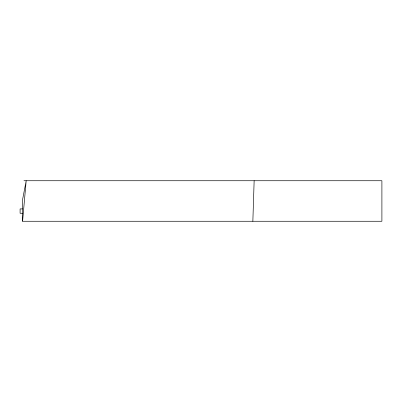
<?xml version="1.0" encoding="UTF-8"?>
<svg xmlns="http://www.w3.org/2000/svg" width="402" height="402" viewBox="0 0 402 402"><rect width="100%" height="100%" fill="white"/><g stroke="black" fill="none" stroke-linecap="round" stroke-linejoin="round"><path stroke-width="0.6" d="M252.853 221.266L254.144 180.734M22.592 221.266L26.185 180.734L22.592 199.528L22.592 221.266L381.9 221.266L381.9 180.734L23.934 180.734M22.457 208.909L20.1 208.909L20.1 213.276L22.457 213.276"/></g></svg>
